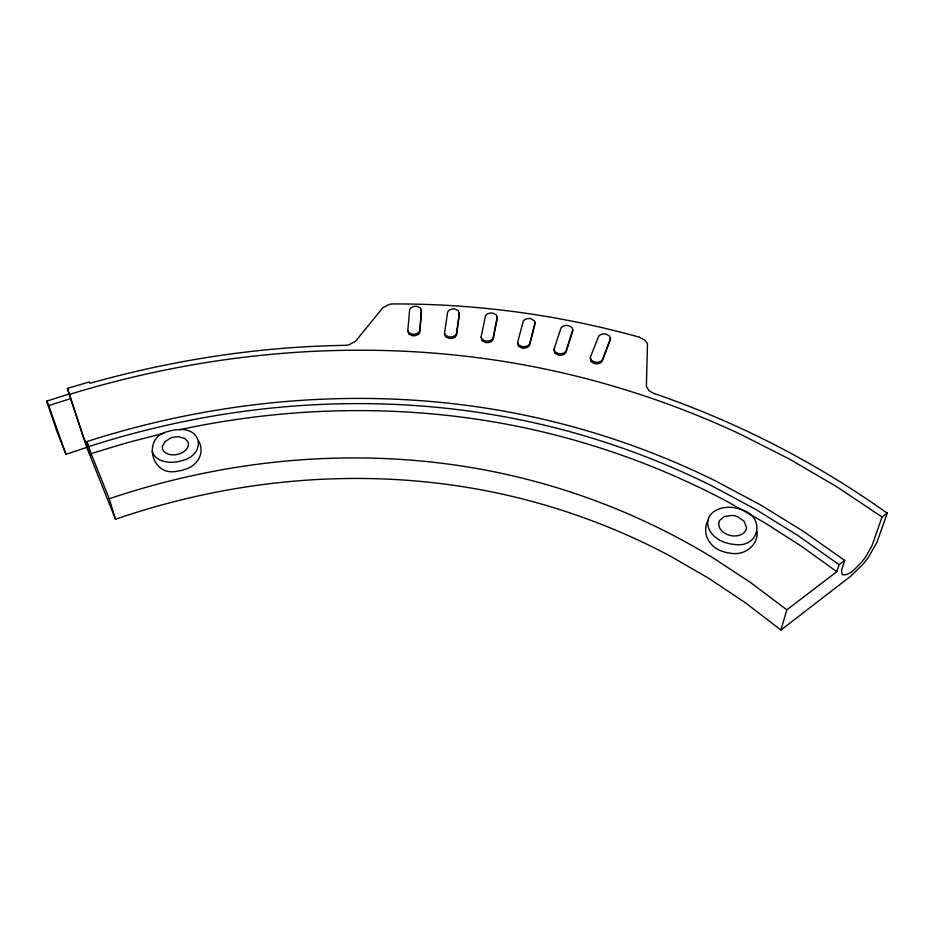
<?xml version="1.0" encoding="UTF-8"?>
<svg xmlns="http://www.w3.org/2000/svg" width="934" height="934" viewBox="0 0 934 934"><rect width="100%" height="100%" fill="white"/><g stroke="black" fill="none" stroke-linecap="round" stroke-linejoin="round"><path stroke-width="1.4" d="M421.386 310.018L419.775 330.846L418.362 332.854L415.385 334.115A9.363 9.363 0 0 1 412.688 334.232L409.197 333.006L407.808 330.706L408.905 334.197L412.758 335.726A9.34 9.34 0 0 0 415.455 335.598L418.432 334.349L419.833 332.329L421.444 311.501L420.58 307.998L416.856 306.352A9.352 9.352 0 0 0 414.171 306.41L411.123 307.59L409.664 309.563L407.819 330.367M481.138 337.221L482.026 340.758L485.715 342.509A9.317 9.317 0 0 0 488.4 342.556L491.459 341.505L493.07 339.602L497.168 318.681A2.37 2.37 0 0 0 497.215 318.272L496.374 314.793L492.755 313.1A9.34 9.34 0 0 0 490.128 313.042L487.116 314.034L485.505 315.867L481.185 336.73A2.51 2.51 0 0 0 481.138 337.221L482.376 339.591L485.738 341.015A9.34 9.34 0 0 0 488.412 341.062L491.482 340.011L493.094 338.108L497.192 317.198A2.37 2.37 0 0 0 497.238 316.789M572.752 329.644L571.701 327.274L568.526 325.674A9.363 9.363 0 0 0 565.35 325.499L562.793 326.246L560.995 327.974L554.131 348.802A2.604 2.604 0 0 0 554.002 349.456L554.691 353.064L558.24 355.037A9.34 9.34 0 0 0 561.474 355.2L564.078 354.406L565.899 352.62L572.542 331.698A2.463 2.463 0 0 0 572.647 331.138L572.752 329.644A2.463 2.463 0 0 1 572.647 330.204L565.992 351.126L564.171 352.912L561.579 353.706A9.363 9.363 0 0 1 558.345 353.542L555.1 351.908L554.002 349.456M590.288 357.769L591.304 360.267L594.503 362.007A9.422 9.422 0 0 0 597.737 362.287L600.387 361.575L602.313 359.847L610.276 338.972A2.51 2.51 0 0 0 610.427 338.33L609.447 335.913L606.318 334.209A9.433 9.433 0 0 0 603.142 333.94L600.527 334.606L598.624 336.263L590.463 357.033A2.662 2.662 0 0 0 590.288 357.769L590.872 361.423L594.363 363.513A9.398 9.398 0 0 0 597.597 363.781L600.247 363.081L602.173 361.341L610.124 340.455A2.86 2.86 0 0 0 610.287 339.731L610.427 338.33M517.623 342.603L518.405 346.187L522.036 348.043A9.34 9.34 0 0 0 524.71 348.172L527.815 347.226L529.531 345.382L534.89 324.448A3.106 3.106 0 0 0 534.96 323.97L534.493 320.794L530.675 318.646A9.363 9.363 0 0 0 528.049 318.517L524.99 319.405L523.285 321.179L517.705 342.031A2.557 2.557 0 0 0 517.623 342.603L518.79 345.02L522.083 346.549A9.363 9.363 0 0 0 524.768 346.677L527.873 345.732L529.59 343.887L534.96 322.966A2.405 2.405 0 0 0 535.03 322.475M459.341 312.89L456.493 333.765L454.975 335.726L451.963 336.882A9.34 9.34 0 0 1 449.277 336.917L445.845 335.586L444.537 333.251A2.475 2.475 0 0 1 444.561 332.843L447.643 312.003L449.137 310.123L452.114 309.026A9.34 9.34 0 0 1 454.741 309.002L458.431 310.59L459.376 314.034M459.353 314.373L456.504 335.259L454.998 337.221L451.986 338.377A9.317 9.317 0 0 1 449.301 338.412L445.53 336.777L444.537 333.251M707.89 520.448C706.151 530.687 715.351 539 724.165 542.175A35.212 35.212 0 0 0 733.12 544.265C759.809 549.449 766.207 516.105 741.071 509.509A35.177 35.177 0 0 0 731.894 507.419C723.5 506.625 713.424 509.077 709.104 517.004A13.111 13.111 0 0 0 707.89 520.448C701.492 532.999 709.443 547.394 722.192 551.212A34.698 34.698 0 0 0 731.077 553.29C744.258 555.59 757.778 545.958 757.252 531.785M65.952 454.344L86.757 447.386L115.501 519.269C239.653 476.492 375.421 465.797 503.94 494.495A660.56 660.56 0 0 1 670.273 556.115L708.801 578.333L745.741 603.025L780.941 630.053L786.813 609.832L836.817 571.69L839.094 564.696L844.698 560.435L803.158 531.189L759.972 504.594L715.292 480.8A798.36 798.36 0 0 0 525.398 415.315C380.185 385.088 227.814 396.331 86.909 441.548L90.902 455.582L82.857 435.396L67.388 388.392L89.477 381.924L89.968 383.29C142.47 368.521 196.117 357.78 250.3 351.534A963.211 963.211 0 0 1 344.728 345.346A18.89 18.89 0 0 0 348.884 344.821L355.585 341.237L382.765 307.788L389.291 304.402A18.633 18.633 0 0 1 393.354 303.947A905.023 905.023 0 0 1 639.545 337.244M844.698 560.435L841.569 570.009L842.036 574.153A2.207 2.207 0 0 0 842.912 574.854C850.022 575.344 855.182 568.409 859.899 563.996A78.771 78.771 0 0 0 865.608 556.921L872.006 545.678L882.046 516.981L887.3 513.035L876.863 542.514L868.608 556.944A106.639 106.639 0 0 1 862.607 564.638L850.535 576.348L780.941 630.053M69.139 393.996L46.7 401.13L48.708 405.625L70.657 398.608L86.699 447.117M86.909 441.548L91.088 453.585L127.304 442.658L164.127 433.189M91.088 453.585L109.243 498.768C235.753 455.967 373.682 445.261 504.465 473.97A680.653 680.653 0 0 1 713.132 557.937L750.843 582.711L786.813 609.832M88.917 446.545C228.468 401.55 379.484 390.342 523.344 420.452A786.778 786.778 0 0 1 711.276 485.575L755.431 509.228L798.103 535.649L839.094 564.696M69.781 394.311C220.506 348.078 382.461 336.59 537.412 367.471A889.063 889.063 0 0 1 741.222 434.637L789.604 459.166L836.595 486.649L882.046 516.981M179.912 429.652C291.933 405.625 408.87 403.815 521.184 427.083A779.236 779.236 0 0 1 725.858 500.811L764.082 522.363L801.103 546.016L836.817 571.69M639.51 337.361L644.95 340.104L647.495 343.63L646.386 386.349L648.932 390.657L654.209 393.693M65.812 454.087L56.799 431.111L46.7 401.13M70.657 398.608L67.388 388.392M152.207 451.461C155.079 460.66 166.404 463.066 174.892 462.108A35.62 35.62 0 0 0 181.243 460.836C205.503 455.535 203.355 427.597 178.581 429.652A35.27 35.27 0 0 0 168.622 431.38C141.583 436.201 150.771 477.379 177.086 471.168A35.013 35.013 0 0 0 185.457 469.218C197.576 465.622 205.2 452.908 198.65 440.86M48.708 405.625L65.882 454.029M109.243 498.768L115.501 519.269M654.255 393.529A916.838 916.838 0 0 1 887.218 513.151M718.736 523.484C718.433 528.901 723.231 533.022 727.913 534.738A19.556 19.556 0 0 0 732.898 535.894C737.848 536.408 743.989 534.785 746.021 529.753A7.239 7.239 0 0 0 746.476 527.465L744.223 521.406L738.187 516.957A19.474 19.474 0 0 0 732.151 515.428L724.539 516.455L719.799 520.261A7.332 7.332 0 0 0 718.725 523.484M162.411 446.522L162.353 447.328A5.919 5.919 0 0 0 162.773 449.569C164.839 454.134 170.595 455.255 175.125 454.776A19.742 19.742 0 0 0 179.807 453.702C184.033 452.173 188.691 448.67 188.458 443.708A5.943 5.943 0 0 0 187.862 441.607L184.547 438.326L178.557 436.762A19.334 19.334 0 0 0 170.607 438.104L165.038 441.642L162.411 446.522"/></g></svg>
